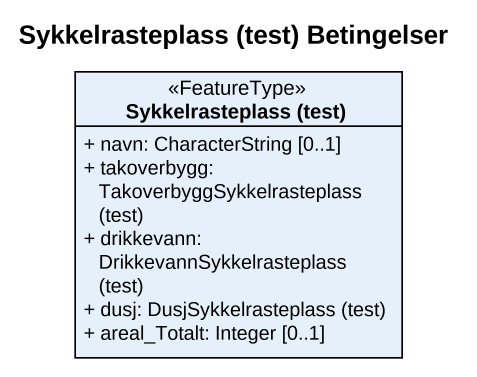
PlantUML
@startuml
title Sykkelrasteplass (test) Betingelser
hide circle
hide empty members
skinparam classAttributeIconSize 0
class "Sykkelrasteplass (test)" as Sykkelrasteplass_test <<FeatureType>> {
  + navn: CharacterString [0..1]
  {field} + takoverbygg: TakoverbyggSykkelrasteplass (test)
  {field} + drikkevann: DrikkevannSykkelrasteplass (test)
  {field} + dusj: DusjSykkelrasteplass (test)
  + areal_Totalt: Integer [0..1]
}
@enduml
